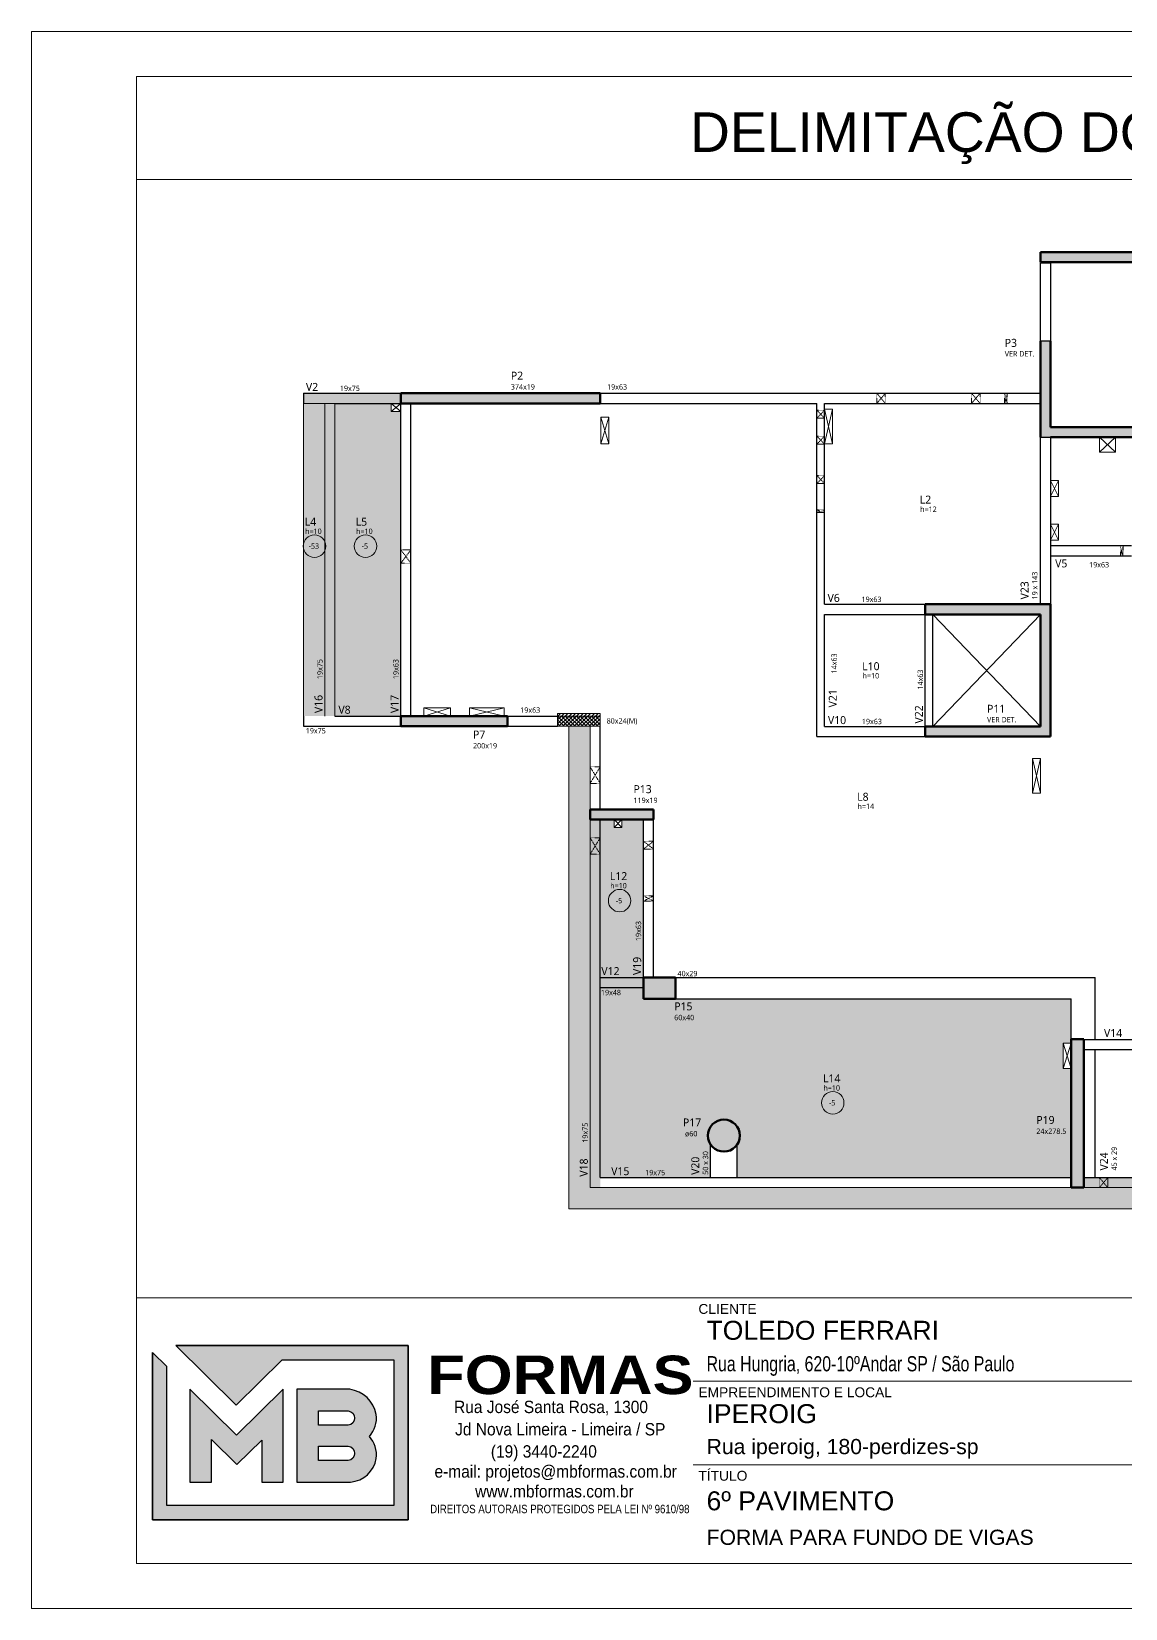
# Model space of a CAD drawing. Extents: x -20676 to 4767, y -817 to 14640.
# Drawn here: x -19091 to -18363, y 7532 to 8582 of the extents above; entities that cross this region are included whole.
import ezdxf
from ezdxf.enums import TextEntityAlignment as Align

# ---------------------------------------------------------------- set-up
doc = ezdxf.new("R2010")
doc.units = 0
doc.linetypes.add('Traço', pattern=[0.635, 0.3175, -0.3175])
doc.layers.get('0').update_dxf_attribs({"lineweight": 13})
doc.layers.add('A-DETL', color=7, linetype='Continuous', lineweight=18, true_color=0x00a600)
for name, color, linetype, lineweight in [('A-DETL-GENF', 7, 'Continuous', 18), ('A-FLOR', 7, 'Continuous', 18), ('A-FLOR-IDEN', 7, 'Continuous', 9), ('A-GENM', 7, 'Continuous', 18), ('A-GENM-HDLN', 7, 'Traço', 18), ('contorno de painel', 7, 'Continuous', 13), ('FOLHA MB', 7, 'Continuous', 13), ('S-BEAM', 7, 'Continuous', 18), ('S-BEAM-IDEN', 7, 'Continuous', 9), ('S-COLS', 7, 'Continuous', 18), ('S-COLS-HDLN', 7, 'Traço', 18), ('S-COLS-IDEN', 7, 'Continuous', 9)]:
    doc.layers.add(name, color=color, linetype=linetype, lineweight=lineweight)
doc.layers.add('MB_LOGO', color=254, linetype='Continuous')
doc.styles.add('Gadugi', font='gadugi.ttf', dxfattribs={"height": 15})
doc.styles.add('Gadugi_1', font='gadugi.ttf', dxfattribs={"height": 10})
doc.styles.add('Gadugi_2', font='gadugi.ttf', dxfattribs={"height": 22.5})
doc.styles.add('MB_C01', font='arial.ttf', dxfattribs={"height": 1.3})
doc.styles.add('MB_C02', font='arial.ttf', dxfattribs={"height": 2})
doc.styles.add('MB_C03', font='arial.ttf', dxfattribs={"height": 2.5})
doc.styles.add('MB_C04', font='arial.ttf', dxfattribs={"height": 6})
doc.styles.add('MB_LOGO', font='ariblk.ttf', dxfattribs={"height": 75})
doc.styles.add('MB_TEXT', font='ARIALN.TTF', dxfattribs={"height": 10})
doc.styles.add('RICARDO', font='arial.ttf', dxfattribs={"width": 0.8})

# ---------------------------------------------------------------- blocks, each defined once
blk = doc.blocks.new('LOGO2')
at = {"layer": 'MB_LOGO', "linetype": 'Continuous'}
h = blk.add_hatch(color=256, dxfattribs=at)
h.dxf.hatch_style = 1
h.set_gradient(color1=(242, 132, 69), color2=(247, 180, 141), rotation=90, tint=1)
h.paths.add_polyline_path([(7.48, 9.64), (10.45, 12.57), (17.71, 12.57), (17.71, 3.12), (2.97, 3.12), (2.97, 12.14), (2.04, 13.06), (2.04, 2.19), (18.64, 2.19), (18.64, 13.5), (3.56, 13.5)])
h = blk.add_hatch(color=256, dxfattribs=at)
h.dxf.hatch_style = 1
h.set_gradient(color1=(242, 132, 69), color2=(247, 180, 141), rotation=90, tint=1)
h.paths.add_polyline_path([(10.52, 4.64), (10.52, 10.66), (7.5, 7.68), (4.47, 10.66), (4.47, 4.64), (5.86, 4.64), (5.86, 7.4), (7.51, 5.78), (9.13, 7.37), (9.13, 4.64)])
h = blk.add_hatch(color=256, dxfattribs=at)
h.dxf.hatch_style = 1
h.set_gradient(color1=(242, 132, 69), color2=(247, 180, 141), rotation=90, tint=1)
h.paths.add_polyline_path([(11.42, 10.66), (11.42, 4.64), (14.89, 4.64, 0.350532), (16.57, 6.18, 0.219217), (16.12, 7.6, 0.21502), (16.57, 9.03, 0.319901), (14.85, 10.66)])
h.paths.add_polyline_path([(14.75, 8.33), (12.82, 8.33), (12.82, 9.26), (14.63, 9.26, -1)], flags=16)
h.paths.add_polyline_path([(14.75, 6.04), (12.82, 6.04), (12.82, 6.97), (14.63, 6.97, -1)], flags=16)
blk.add_lwpolyline([(3.56, 13.5), (18.64, 13.5), (18.64, 2.19), (2.04, 2.19), (2.04, 13.06)], dxfattribs=at)
at = {"layer": 'MB_LOGO', "color": 31, "linetype": 'Continuous', "true_color": 0xf7b48d}
for points in [[(10.45, 12.57), (17.71, 12.57), (17.71, 3.12), (2.97, 3.12), (2.97, 12.14), (2.04, 13.06), (2.04, 2.19), (18.64, 2.19), (18.64, 13.5), (3.56, 13.5), (7.48, 9.64)], [(4.47, 10.66), (4.47, 4.64), (5.86, 4.64), (5.86, 7.4), (7.51, 5.78), (9.13, 7.37), (9.13, 4.64), (10.52, 4.64), (10.52, 10.66), (7.5, 7.68)]]:
    blk.add_lwpolyline(points, close=True, dxfattribs=at)
for points in [[(16.57, 9.03, 0.319901), (14.85, 10.66), (11.42, 10.66), (11.42, 4.64), (14.89, 4.64, 0.350532), (16.57, 6.18, 0.219217), (16.12, 7.6, 0.21502)], [(12.82, 9.26), (14.75, 9.26, -0.880235), (14.75, 8.33), (12.82, 8.33)], [(12.82, 6.97), (14.75, 6.97, -0.880235), (14.75, 6.04), (12.82, 6.04)]]:
    blk.add_lwpolyline(points, format="xyb", close=True, dxfattribs=at)
at = {"layer": 'MB_LOGO', "color": 0, "linetype": 'Continuous', "style": 'MB_LOGO'}
blk.add_text('FORMAS', height=2.496, dxfattribs=at).set_placement((19.88, 10.35))
at = {"layer": 'MB_LOGO', "color": 0, "style": 'MB_TEXT', "width": 1.1}
for s, p in [('Rua José Santa Rosa, 1300', (21.62, 9.12)), ('Jd Nova Limeira - Limeira / SP', (21.69, 7.67)), ('(19) 3440-2240', (24.01, 6.23)), ('e-mail: projetos@mbformas.com.br', (20.35, 4.93)), ('www.mbformas.com.br', (22.99, 3.64))]:
    blk.add_text(s, height=0.7993, dxfattribs=at).set_placement(p)
at = {"layer": 'MB_LOGO', "color": 252, "style": 'MB_TEXT'}
blk.add_text('DIREITOS AUTORAIS PROTEGIDOS PELA LEI Nº 9610/98', height=0.546, dxfattribs=at).set_placement((20.07, 2.62))
blk = doc.blocks.new('A$Ceb89ac90')
at = {"color": 1}
for p, q in [((1086.3, 356.7), (70, 356.7)), ((758, 301.2), (440.7, 301.2)), ((914.6, 245.6), (440.7, 245.6))]:
    blk.add_line(p, q, dxfattribs=at)
for points in [[(0, 1199.9), (0, 149.9), (1485, 149.9), (1485, 1199.9)], [(70, 1169.9), (70, 179.9), (1455, 179.9), (1455, 1169.9)]]:
    blk.add_lwpolyline(points, close=True, dxfattribs=at)
at = {"xscale": 10.25810868844649, "yscale": 10.25810868844649, "zscale": 10.25810868844649}
blk.add_blockref('LOGO2', (59.7, 186.5), dxfattribs=at)
at = {"color": 6, "style": 'MB_C01'}
for s, height, p in [('CLIENTE', 6.57, (444.3, 346.1)), ('EMPREENDIMENTO E LOCAL', 6.566, (444.3, 290.6)), ('TÍTULO', 6.57, (444.3, 235))]:
    blk.add_text(s, height=height, dxfattribs=at).set_placement(p)
at = {"color": 5}
for tag, p, height, style in [('REV_05', (1103.1, 338.1), 10.1, 'MB_C02'), ('DATA_REV_05', (1151.5, 337.9), 10.1, 'MB_C02'), ('INFO_REV_05', (1228.1, 337.9), 10.1, 'MB_C02'), ('CLIENTE', (449.7, 328.8), 12.6, 'MB_C03'), ('FASE', (924.6, 320.5), 10.1, 'MB_C02'), ('REV_04', (1103.1, 312.8), 10.1, 'MB_C02'), ('DATA_REV_04', (1151.5, 312.7), 10.1, 'MB_C02'), ('INFO_REV_04', (1228.1, 312.7), 10.1, 'MB_C02'), ('PROJETISTA', (768, 285.1), 10.1, 'MB_C02'), ('DATA', (924.6, 285.1), 10.1, 'MB_C02'), ('REV_03', (1103.1, 287.6), 10.1, 'MB_C02'), ('DATA_REV_03', (1151.5, 287.4), 10.1, 'MB_C02'), ('INFO_REV_03', (1228.1, 287.4), 10.1, 'MB_C02'), ('OBRA', (449.7, 273.3), 12.6, 'MB_C03'), ('REV_02', (1103.1, 262.3), 10.1, 'MB_C02'), ('DATA_REV_02', (1151.5, 262.1), 10.1, 'MB_C02'), ('INFO_REV_02', (1228.1, 262.1), 10.1, 'MB_C02'), ('ESC', (924.6, 251.8), 10.1, 'MB_C02'), ('COR', (1010.5, 251.8), 10.1, 'MB_C02'), ('REV_01', (1103.1, 237.1), 10.1, 'MB_C02'), ('DATA_REV_01', (1151.5, 236.9), 10.1, 'MB_C02'), ('INFO_REV_01', (1228.1, 236.9), 10.1, 'MB_C02'), ('PAVIMENTO', (449.7, 215.3), 12.6, 'MB_C03'), ('FL', (1018.1, 194.7), 30.3, 'MB_C04'), ('REV_00', (1103.1, 211.8), 10.1, 'MB_C02'), ('DATA_REV_00', (1151.5, 211.6), 10.1, 'MB_C02'), ('EMISSÃO_INICIAL', (1228.1, 211.6), 10.1, 'MB_C02'), ('REV', (944.1, 205), 12.6, 'MB_C03')]:
    blk.add_attdef(tag, p, '', height=height, dxfattribs=dict(at, style=style))
at = {"color": 6, "style": 'MB_C02'}
for tag, p in [('ENDEREÇO_CLIENTE', (449.7, 307.8)), ('ENDEREÇO_OBRA', (449.7, 252.7)), ('TIPO_DE_PROJETO', (449.7, 192.3))]:
    blk.add_attdef(tag, p, '', height=10.1, dxfattribs=at)
blk = doc.blocks.new('PED_FURO_RETANGULAR_R04_2020 _INSTÂNCIA_ - FURO RET-3739415-PL K 100 - FORMA DO 6º PAVIMENTO')
at = {"layer": 'A-GENM-HDLN'}
for p, q in [((-8, 9.5), (8, -9.5)), ((-8, -9.5), (8, 9.5)), ((-8, -9.5), (-8, 9.5)), ((8, 9.5), (8, -9.5)), ((8, -9.5), (-8, -9.5))]:
    blk.add_line(p, q, dxfattribs=at)
blk = doc.blocks.new('PED_FURO_RETANGULAR_R04_2020 _INSTÂNCIA_ - FURO RET-3740355-PL K 100 - FORMA DO 6º PAVIMENTO')
at = {"layer": 'A-GENM-HDLN'}
for p, q in [((-15.5, 9.5), (15.5, -9.5)), ((-15.5, -9.5), (15.5, 9.5)), ((-15.5, -9.5), (-15.5, 9.5)), ((-15.5, 9.5), (15.5, 9.5)), ((15.5, 9.5), (15.5, -9.5))]:
    blk.add_line(p, q, dxfattribs=at)
blk = doc.blocks.new('PED_FURO_RETANGULAR_R04_2020 _INSTÂNCIA_ - FURO RET-V1-PL K 100 - FORMA DO 6º PAVIMENTO')
at = {"layer": 'A-GENM-HDLN'}
for p, q in [((-15.5, 9.5), (15.5, -9.5)), ((-15.5, -9.5), (15.5, 9.5)), ((-15.5, -9.5), (-15.5, 9.5)), ((-15.5, 9.5), (15.5, 9.5)), ((15.5, 9.5), (15.5, -9.5))]:
    blk.add_line(p, q, dxfattribs=at)
blk = doc.blocks.new('PED_FURO_RETANGULAR_R04_2020 _INSTÂNCIA_ - FURO RET-V2-PL K 100 - FORMA DO 6º PAVIMENTO')
at = {"layer": 'A-GENM-HDLN'}
for p, q in [((-8, 9.5), (8, -9.5)), ((-8, -9.5), (8, 9.5)), ((-8, -9.5), (-8, 9.5)), ((8, 9.5), (8, -9.5))]:
    blk.add_line(p, q, dxfattribs=at)
blk = doc.blocks.new('PED_FURO_CIRCULAR_R04_2020 _INSTÂNCIA_ - FURO CIRC-3743613-PL K 100 - FORMA DO 6º PAVIMENTO')
at = {"layer": 'A-GENM-HDLN'}
for p, q in [((5, -9.5), (-5, 9.5)), ((-5, -9.5), (5, 9.5)), ((-5, -9.5), (-5, 9.5)), ((5, 9.5), (5, -9.5))]:
    blk.add_line(p, q, dxfattribs=at)
blk = doc.blocks.new('PED_FURO_CIRCULAR_R04_2020 _INSTÂNCIA_ - FURO CIRC-3743808-PL K 100 - FORMA DO 6º PAVIMENTO')
at = {"layer": 'A-GENM-HDLN'}
for p, q in [((7.5, -9.5), (-7.5, 9.5)), ((-7.5, -9.5), (7.5, 9.5)), ((-7.5, -9.5), (-7.5, 9.5)), ((7.5, 9.5), (7.5, -9.5))]:
    blk.add_line(p, q, dxfattribs=at)
blk = doc.blocks.new('PED_FURO_RETANGULAR_R04_2020 _INSTÂNCIA_ - FURO RET-3744103-PL K 100 - FORMA DO 6º PAVIMENTO')
at = {"layer": 'A-GENM-HDLN'}
for p, q in [((-12.5, 9.5), (12.5, -9.5)), ((-12.5, -9.5), (12.5, 9.5)), ((-12.5, -9.5), (-12.5, 9.5)), ((12.5, 9.5), (12.5, -9.5))]:
    blk.add_line(p, q, dxfattribs=at)
blk = doc.blocks.new('PED_FURO_CIRCULAR_R04_2020 _INSTÂNCIA_ - FURO CIRC-3742523-PL K 100 - FORMA DO 6º PAVIMENTO')
at = {"layer": 'A-GENM-HDLN'}
for p, q in [((2.5, -9.5), (-2.5, 9.5)), ((-2.5, -9.5), (2.5, 9.5)), ((-2.5, -9.5), (-2.5, 9.5)), ((2.5, 9.5), (2.5, -9.5))]:
    blk.add_line(p, q, dxfattribs=at)
blk = doc.blocks.new('PED_FURO_CIRCULAR_R04_2020 _INSTÂNCIA_ - FURO CIRC-3747796-PL K 100 - FORMA DO 6º PAVIMENTO')
at = {"layer": 'A-GENM-HDLN'}
for p, q in [((2.5, -7), (-2.5, 7)), ((-2.5, -7), (2.5, 7)), ((-2.5, -7), (-2.5, 7)), ((2.5, 7), (2.5, -7))]:
    blk.add_line(p, q, dxfattribs=at)
blk = doc.blocks.new('PED_FURO_CIRCULAR_R04_2020 _INSTÂNCIA_ - FURO CIRC-3745546-PL K 100 - FORMA DO 6º PAVIMENTO')
at = {"layer": 'A-GENM-HDLN'}
for p, q in [((7.5, -7), (-7.5, 7)), ((-7.5, -7), (7.5, 7)), ((-7.5, -7), (-7.5, 7)), ((7.5, 7), (7.5, -7))]:
    blk.add_line(p, q, dxfattribs=at)
blk = doc.blocks.new('PED_FURO_CIRCULAR_R04_2020 _INSTÂNCIA_ - FURO CIRC-3745760-PL K 100 - FORMA DO 6º PAVIMENTO')
at = {"layer": 'A-GENM-HDLN'}
for p, q in [((7.5, -7), (-7.5, 7)), ((-7.5, -7), (7.5, 7)), ((-7.5, -7), (-7.5, 7)), ((7.5, 7), (7.5, -7))]:
    blk.add_line(p, q, dxfattribs=at)
blk = doc.blocks.new('PED_TAG_PILAR_R03 - PILAR VER DET_-2523782-PL K 100 - FORMA DO 6º PAVIMENTO')
at = {"layer": 'S-COLS-IDEN', "insert": (0.115, -0.625), "char_height": 0.2, "width": 1.37089, "attachment_point": 1, "style": 'Gadugi_2'}
blk.add_mtext('VER DET.', dxfattribs=at)
blk = doc.blocks.new('PED_TAG_LAJE_R01 - TÍTULO_ESPESSURA_REBAIXO-2413107-PL K 100 - FORMA DO 6º PAVIMENTO')
at = {"layer": 'A-FLOR-IDEN'}
blk.add_circle((-0.108, -0.761), 0.421, dxfattribs=at)
blk = doc.blocks.new('SES')
at = {"layer": 'A-DETL', "linetype": 'Continuous', "transparency": 33554495}
blk.add_hatch(color=7, dxfattribs=at).paths.add_polyline_path([(-19631, 17706.2), (-19631, 18292.2), (-19650, 18292.2), (-19650, 17706.2)], flags=0)
at = {"layer": 'A-DETL-GENF'}
h = blk.add_hatch(dxfattribs=at)
h.set_pattern_fill('FP_2', style=0, pattern_type=2)
h.set_pattern_definition([(45, (-18012.9816, 17901.9536), (-3.535534, 3.535534), [])])
h.paths.add_polyline_path([(-19133.5, 17706.2), (-19133.5, 17711.2), (-19213.5, 17711.2), (-19213.5, 17706.2)], flags=0)
h = blk.add_hatch(dxfattribs=at)
h.set_pattern_fill('FP_1', style=0, pattern_type=2)
h.set_pattern_definition([(45, (-18012.9816, 17901.9536), (-3.535534, 3.535534), []), (135, (-18012.9816, 17901.9536), (-3.535534, -3.535534), [])])
h.paths.add_polyline_path([(-19133.5, 17687.2), (-19133.5, 17706.2), (-19213.5, 17706.2), (-19213.5, 17687.2)], flags=0)
at = {"layer": 'A-FLOR', "transparency": 33554495}
for points in [[(-19690, 17706.2), (-19650, 17706.2), (-19650, 18292.2), (-19690, 18292.2)], [(-19507.5, 17706.2), (-19507.5, 18277.3), (-19525.5, 18277.3), (-19525.5, 18292.2), (-19631, 18292.2), (-19631, 17706.2)], [(-19192.5, 16782.2), (-16833.5, 16782.2), (-16833.5, 17687.2), (-16873.5, 17687.2), (-16873.5, 16822.2), (-19152.5, 16822.2), (-19152.5, 17687.2), (-19192.5, 17687.2), (-19192.5, 17090.3)], [(-19077.3, 17216.2), (-19052.5, 17216.2), (-19052.5, 17512.2), (-19093, 17512.2), (-19093, 17497.3), (-19107.6, 17497.3), (-19107.6, 17512.2), (-19133.5, 17512.2), (-19133.5, 17216.2)], [(-19133.5, 16841.2), (-18926.5, 16841.2), (-18926.5, 16903.1), (-18929.2, 16908.3), (-18930.9, 16913.9), (-18931.5, 16919.7), (-18930.9, 16925.6), (-18929.2, 16931.2), (-18926.4, 16936.4), (-18922.7, 16940.9), (-18918.1, 16944.6), (-18913, 16947.4), (-18907.3, 16949.1), (-18901.5, 16949.7), (-18895.6, 16949.1), (-18890, 16947.4), (-18884.8, 16944.6), (-18880.3, 16940.9), (-18876.5, 16936.4), (-18873.8, 16931.2), (-18872.1, 16925.6), (-18871.5, 16919.7), (-18872.1, 16913.9), (-18873.8, 16908.2), (-18876.5, 16903), (-18876.5, 16841.2), (-18250.5, 16841.2), (-18250.5, 17045.3), (-18265.5, 17045.3), (-18265.5, 17093.3), (-18250.5, 17093.3), (-18250.5, 17176.2), (-19052.5, 17176.2), (-19052.5, 17197.2), (-19133.5, 17197.2), (-19133.5, 17090.3)]]:
    blk.add_hatch(color=7, dxfattribs=at).paths.add_polyline_path(points, flags=0)
at = {"layer": 'S-BEAM', "transparency": 33554495}
for points in [[(-19507.5, 18292.2), (-19507.5, 18311.2), (-19690, 18311.2), (-19690, 18292.2), (-19631, 18292.2)], [(-19133.5, 16822.2), (-19133.5, 17512.2), (-19152.5, 17512.2), (-19152.5, 16822.2)], [(-19077.3, 17197.2), (-19052.5, 17197.2), (-19052.5, 17216.2), (-19133.5, 17216.2), (-19133.5, 17197.2)], [(-17953.3, 16822.2), (-17799.5, 16822.2), (-17799.5, 16841.2), (-18226.5, 16841.2), (-18226.5, 16822.2)]]:
    blk.add_hatch(color=7, dxfattribs=at).paths.add_polyline_path(points, flags=0)
at = {"layer": 'S-COLS'}
for points in [[(-18073, 18556.7), (-18073, 18575.7), (-18308, 18575.7), (-18308, 18556.7)], [(-18073, 18228.7), (-18073, 18247.7), (-18289, 18247.7), (-18289, 18408.7), (-18308, 18408.7), (-18308, 18228.7), (-18289, 18228.7)], [(-19507.5, 18292.2), (-19133.5, 18292.2), (-19133.5, 18311.2), (-19507.5, 18311.2)], [(-18524, 17667.7), (-18289, 17667.7), (-18289, 17915.7), (-18524, 17915.7), (-18524, 17896.7), (-18308, 17896.7), (-18308, 17686.7), (-18524, 17686.7)], [(-19507.5, 17687.2), (-19307.5, 17687.2), (-19307.5, 17706.2), (-19507.5, 17706.2)], [(-19152.5, 17512.2), (-19033.5, 17512.2), (-19033.5, 17531.2), (-19152.5, 17531.2)], [(-18992.5, 17176.2), (-18992.5, 17216.2), (-19052.5, 17216.2), (-19052.5, 17176.2)], [(-18226.5, 16822.2), (-18226.5, 17100.7), (-18250.5, 17100.7), (-18250.5, 16822.2)], [(-18901.5, 16889.7), (-18895.6, 16890.3), (-18890, 16892), (-18884.8, 16894.8), (-18880.3, 16898.5), (-18876.5, 16903), (-18873.8, 16908.2), (-18872.1, 16913.9), (-18871.5, 16919.7), (-18872.1, 16925.6), (-18873.8, 16931.2), (-18876.5, 16936.4), (-18880.3, 16940.9), (-18884.8, 16944.6), (-18890, 16947.4), (-18895.6, 16949.1), (-18901.5, 16949.7), (-18907.3, 16949.1), (-18913, 16947.4), (-18918.1, 16944.6), (-18922.7, 16940.9), (-18926.4, 16936.4), (-18929.2, 16931.2), (-18930.9, 16925.6), (-18931.5, 16919.7), (-18930.9, 16913.9), (-18929.2, 16908.2), (-18926.4, 16903), (-18922.7, 16898.5), (-18918.1, 16894.8), (-18913, 16892), (-18907.3, 16890.3)]]:
    blk.add_hatch(color=7, dxfattribs=at).paths.add_polyline_path(points, flags=0)
at = {"color": 7, "lineweight": 18}
for p, q in [((-19525.5, 18277.3), (-19507.5, 18292.2)), ((-19525.5, 18292.2), (-19507.5, 18277.3)), ((-18713, 18216.3), (-18698, 18281.2)), ((-18713, 18281.2), (-18698, 18216.3)), ((-19132.1, 18216.2), (-19117.1, 18266.2)), ((-19132.1, 18266.2), (-19117.1, 18216.2)), ((-18197, 18200.7), (-18167, 18228.7)), ((-18197, 18228.7), (-18167, 18200.7)), ((-18289, 18117.7), (-18274, 18147.7)), ((-18289, 18147.7), (-18274, 18117.7)), ((-18289, 18035.7), (-18274, 18065.7)), ((-18289, 18065.7), (-18274, 18035.7)), ((-18308, 17896.7), (-18510, 17686.7)), ((-18510, 17896.7), (-18308, 17686.7)), ((-19414.6, 17721.3), (-19464.6, 17706.2)), ((-19464.6, 17721.3), (-19414.6, 17706.2)), ((-19313.4, 17721.3), (-19378.4, 17706.2)), ((-19378.4, 17721.3), (-19313.4, 17706.2)), ((-18323.1, 17561.5), (-18308.1, 17626.5)), ((-18323.1, 17626.5), (-18308.1, 17561.5)), ((-19093, 17512.2), (-19107.6, 17497.3)), ((-19107.6, 17512.2), (-19093, 17497.3)), ((-18265.5, 17045.3), (-18250.5, 17093.3)), ((-18265.5, 17093.3), (-18250.5, 17045.3))]:
    blk.add_line(p, q, dxfattribs=at)
at = {"layer": 'A-DETL', "color": 7}
for p, q in [((-19650, 18292.2), (-19650, 17706.2)), ((-19631, 17706.2), (-19631, 18292.2)), ((-19631, 17706.2), (-19631, 18292.2)), ((-19152.5, 16822.2), (-19152.5, 17687.2)), ((-16873.5, 16822.2), (-19152.5, 16822.2))]:
    blk.add_line(p, q, dxfattribs=at)
at = {"layer": 'A-DETL', "color": 7, "linetype": 'Continuous'}
for p, q in [((-19133.5, 17711.2), (-19213.5, 17711.2)), ((-19213.5, 17711.2), (-19213.5, 17706.2)), ((-19213.5, 17706.2), (-19213.5, 17687.2)), ((-19213.5, 17706.2), (-19133.5, 17706.2)), ((-19133.5, 17706.2), (-19133.5, 17711.2)), ((-19133.5, 17687.2), (-19133.5, 17706.2)), ((-19213.5, 17687.2), (-19133.5, 17687.2))]:
    blk.add_line(p, q, dxfattribs=at)
at = {"layer": 'A-FLOR', "color": 7}
for p, q in [((-19690, 17706.2), (-19690, 18292.2)), ((-19525.5, 18292.2), (-19525.5, 18277.3)), ((-19525.5, 18277.3), (-19507.5, 18277.3)), ((-18698, 18281.2), (-18713, 18281.2)), ((-18698, 18216.2), (-18698, 18281.2)), ((-19117.1, 18266.2), (-19132.1, 18266.2)), ((-19132.1, 18266.2), (-19132.1, 18216.2)), ((-19117.1, 18216.2), (-19117.1, 18266.2)), ((-19132.1, 18216.2), (-19117.1, 18216.2)), ((-18713, 18216.2), (-18698, 18216.2)), ((-18197, 18228.7), (-18197, 18200.7)), ((-18167, 18200.7), (-18167, 18228.7)), ((-18197, 18200.7), (-18167, 18200.7)), ((-18274, 18147.7), (-18289, 18147.7)), ((-18274, 18117.7), (-18274, 18147.7)), ((-18289, 18117.7), (-18274, 18117.7)), ((-18274, 18065.7), (-18289, 18065.7)), ((-18274, 18035.7), (-18274, 18065.7)), ((-18289, 18035.7), (-18274, 18035.7)), ((-19414.6, 17721.3), (-19464.6, 17721.3)), ((-19464.6, 17721.3), (-19464.6, 17706.2)), ((-19414.6, 17706.2), (-19414.6, 17721.3)), ((-19313.4, 17721.3), (-19378.4, 17721.3)), ((-19378.4, 17721.3), (-19378.4, 17706.2)), ((-19313.4, 17706.2), (-19313.4, 17721.3)), ((-19192.5, 16782.2), (-19192.5, 17687.2)), ((-18308.1, 17626.5), (-18323.1, 17626.5)), ((-18323.1, 17626.5), (-18323.1, 17561.5)), ((-18308.1, 17561.5), (-18308.1, 17626.5)), ((-18323.1, 17561.5), (-18308.1, 17561.5)), ((-19107.6, 17512.2), (-19107.6, 17497.3)), ((-19093, 17497.3), (-19093, 17512.2)), ((-19107.6, 17497.3), (-19093, 17497.3)), ((-18250.5, 17093.3), (-18265.5, 17093.3)), ((-18265.5, 17093.3), (-18265.5, 17045.3)), ((-18265.5, 17045.3), (-18250.5, 17045.3)), ((-16833.5, 16782.2), (-19192.5, 16782.2))]:
    blk.add_line(p, q, dxfattribs=at)
for start, end in [(200.6005, 202.3715), (337.6285, 339.3995), (210.3088, 213.5573), (326.4427, 329.6912)]:
    blk.add_arc((-18901.5, 16919.7), 30, start, end, dxfattribs=at)
at = {"layer": 'contorno de painel', "color": 7}
blk.add_lwpolyline([(-19690, 18311.2), (-19507.5, 18311.2), (-19507.5, 18292.2), (-19690, 18292.2)], close=True, dxfattribs=at)
at = {"layer": 'S-BEAM', "color": 7, "lineweight": 25}
for p, q in [((-18308, 18555.4), (-18289, 18555.4)), ((-18308, 18408.7), (-18308, 18555.4)), ((-18289, 18555.4), (-18289, 18408.7)), ((-18289, 18408.7), (-18308, 18408.7)), ((-19690, 18311.2), (-19690, 18292.2)), ((-19690, 18311.2), (-19507.5, 18311.2)), ((-19133.5, 18311.2), (-18308, 18311.2)), ((-19631, 18292.2), (-19507.5, 18292.2)), ((-19507.5, 17706.2), (-19507.5, 18292.2)), ((-19488.5, 17706.2), (-19488.5, 18292.2)), ((-19133.5, 18292.2), (-18727, 18292.2)), ((-18727, 17686.7), (-18727, 18292.2)), ((-18713, 17915.7), (-18713, 18292.2)), ((-18713, 18292.2), (-18308, 18292.2)), ((-18308, 17915.7), (-18308, 18228.7)), ((-18308, 18228.7), (-18289, 18228.7)), ((-18289, 18228.7), (-18289, 17915.7)), ((-18289, 18025.7), (-18137, 18025.7)), ((-18289, 18006.7), (-18137, 18006.7)), ((-18713, 17915.7), (-18524, 17915.7)), ((-18289, 17915.7), (-18308, 17915.7)), ((-18713, 17896.7), (-18524, 17896.7)), ((-18713, 17686.7), (-18713, 17896.7)), ((-18524, 17686.7), (-18524, 17896.7)), ((-18510, 17686.7), (-18510, 17896.7)), ((-19690, 17706.2), (-19690, 17687.2)), ((-19631, 17706.2), (-19507.5, 17706.2)), ((-19307.5, 17706.2), (-19213.5, 17706.2)), ((-19690, 17687.2), (-19507.5, 17687.2)), ((-19307.5, 17687.2), (-19213.5, 17687.2)), ((-19133.5, 17531.2), (-19133.5, 17687.2)), ((-18727, 17667.7), (-18727, 17686.7)), ((-18713, 17686.7), (-18524, 17686.7)), ((-18727, 17667.7), (-18524, 17667.7)), ((-19133.5, 16841.2), (-19133.5, 17512.2)), ((-19052.5, 17216.2), (-19052.5, 17512.2)), ((-19033.5, 17216.2), (-19033.5, 17512.2)), ((-19133.5, 17216.2), (-19052.5, 17216.2)), ((-18992.5, 17216.2), (-18250.5, 17216.2)), ((-18250.5, 17216.2), (-18205.5, 17216.2)), ((-18205.5, 17100.2), (-18205.5, 17216.2)), ((-19133.5, 17197.2), (-19052.5, 17197.2)), ((-18992.5, 17176.2), (-18250.5, 17176.2)), ((-18250.5, 17100.7), (-18250.5, 17176.2)), ((-18226.5, 17100.2), (-18022.5, 17100.2)), ((-18226.5, 17081.2), (-17799.5, 17081.2)), ((-18205.5, 16841.2), (-18205.5, 17081.2)), ((-18926.5, 16841.2), (-18926.5, 16903.1)), ((-18876.5, 16841.2), (-18876.5, 16903.1)), ((-19133.5, 16841.2), (-18250.5, 16841.2)), ((-18226.5, 16841.2), (-17799.5, 16841.2))]:
    blk.add_line(p, q, dxfattribs=at)
for start, end in [(223.0495, 224.8458), (235.3935, 236.1344), (303.8656, 304.6065), (315.1542, 316.9505)]:
    blk.add_arc((-18901.5, 16919.7), 30, start, end, dxfattribs=at)
at = {"layer": 'S-COLS', "color": 7, "lineweight": 50}
for p, q in [((-18308, 18556.7), (-18308, 18575.7)), ((-18308, 18575.7), (-18073, 18575.7)), ((-18073, 18556.7), (-18308, 18556.7)), ((-18308, 18228.7), (-18308, 18408.7)), ((-18289, 18408.7), (-18289, 18247.7)), ((-19507.5, 18292.2), (-19507.5, 18311.2)), ((-19507.5, 18311.2), (-19133.5, 18311.2)), ((-19133.5, 18311.2), (-19133.5, 18292.2)), ((-19133.5, 18292.2), (-19507.5, 18292.2)), ((-18289, 18247.7), (-18073, 18247.7)), ((-18073, 18228.7), (-18289, 18228.7)), ((-18524, 17896.7), (-18524, 17915.7)), ((-18524, 17915.7), (-18289, 17915.7)), ((-18289, 17915.7), (-18289, 17667.7)), ((-18308, 17896.7), (-18524, 17896.7)), ((-18308, 17686.7), (-18308, 17896.7)), ((-19507.5, 17687.2), (-19507.5, 17706.2)), ((-19507.5, 17706.2), (-19307.5, 17706.2)), ((-19307.5, 17706.2), (-19307.5, 17687.2)), ((-19307.5, 17687.2), (-19507.5, 17687.2)), ((-18524, 17667.7), (-18524, 17686.7)), ((-18524, 17686.7), (-18308, 17686.7)), ((-18289, 17667.7), (-18524, 17667.7)), ((-19152.5, 17512.2), (-19152.5, 17531.2)), ((-19152.5, 17531.2), (-19033.5, 17531.2)), ((-19033.5, 17531.2), (-19033.5, 17512.2)), ((-19033.5, 17512.2), (-19152.5, 17512.2)), ((-19052.5, 17176.2), (-19052.5, 17216.2)), ((-19052.5, 17216.2), (-18992.5, 17216.2)), ((-18992.5, 17216.2), (-18992.5, 17176.2)), ((-18992.5, 17176.2), (-19052.5, 17176.2)), ((-18250.5, 16822.2), (-18250.5, 17100.7)), ((-18250.5, 17100.7), (-18226.5, 17100.7)), ((-18226.5, 17100.7), (-18226.5, 16822.2)), ((-18226.5, 16822.2), (-18250.5, 16822.2))]:
    blk.add_line(p, q, dxfattribs=at)
at = {"layer": 'S-COLS', "color": 7}
for p, q in [((-18308, 18408.7), (-18289, 18408.7)), ((-18289, 18228.7), (-18308, 18228.7))]:
    blk.add_line(p, q, dxfattribs=at)
at = {"layer": 'S-COLS', "color": 7, "lineweight": 50}
for start, end in [(0, 180), (180, 0)]:
    blk.add_arc((-18901.5, 16919.7), 30, start, end, dxfattribs=at)
at = {"layer": 'S-COLS-HDLN', "color": 7}
blk.add_line((-18250.5, 17100.2), (-18226.5, 17100.2), dxfattribs=at)
at = {"layer": 'A-FLOR-IDEN', "color": 7, "xscale": 49.99999999999998, "yscale": 49.99999999999998, "zscale": 49.99999999999998}
for p in [(-19664, 18062.6), (-19568.4, 18062.6), (-19091.7, 17398.2), (-18692, 17019.2)]:
    blk.add_blockref('PED_TAG_LAJE_R01 - TÍTULO_ESPESSURA_REBAIXO-2413107-PL K 100 - FORMA DO 6º PAVIMENTO', p, dxfattribs=at)
at = {"layer": 'A-GENM', "color": 7, "linetype": 'Traço'}
for name, p in [('PED_FURO_RETANGULAR_R04_2020 _INSTÂNCIA_ - FURO RET-V2-PL K 100 - FORMA DO 6º PAVIMENTO', (-18606.8, 18301.7)), ('PED_FURO_RETANGULAR_R04_2020 _INSTÂNCIA_ - FURO RET-V2-PL K 100 - FORMA DO 6º PAVIMENTO', (-18429.1, 18301.7)), ('PED_FURO_CIRCULAR_R04_2020 _INSTÂNCIA_ - FURO CIRC-3742523-PL K 100 - FORMA DO 6º PAVIMENTO', (-18372.5, 18301.7)), ('PED_FURO_CIRCULAR_R04_2020 _INSTÂNCIA_ - FURO CIRC-3742523-PL K 100 - FORMA DO 6º PAVIMENTO', (-18155.5, 18016.2)), ('PED_FURO_RETANGULAR_R04_2020 _INSTÂNCIA_ - FURO RET-3739415-PL K 100 - FORMA DO 6º PAVIMENTO', (-18189.5, 16831.7))]:
    blk.add_blockref(name, p, dxfattribs=at)
at = {"layer": 'A-GENM', "color": 7, "linetype": 'Traço', "rotation": 89.9999999999999}
for name, p in [('PED_FURO_CIRCULAR_R04_2020 _INSTÂNCIA_ - FURO CIRC-3745546-PL K 100 - FORMA DO 6º PAVIMENTO', (-18720, 18272)), ('PED_FURO_CIRCULAR_R04_2020 _INSTÂNCIA_ - FURO CIRC-3745760-PL K 100 - FORMA DO 6º PAVIMENTO', (-18720, 18223.4)), ('PED_FURO_CIRCULAR_R04_2020 _INSTÂNCIA_ - FURO CIRC-3745760-PL K 100 - FORMA DO 6º PAVIMENTO', (-18720, 18149.5)), ('PED_FURO_CIRCULAR_R04_2020 _INSTÂNCIA_ - FURO CIRC-3747796-PL K 100 - FORMA DO 6º PAVIMENTO', (-18720, 18090.1)), ('PED_FURO_RETANGULAR_R04_2020 _INSTÂNCIA_ - FURO RET-3744103-PL K 100 - FORMA DO 6º PAVIMENTO', (-19498, 18005.3)), ('PED_FURO_RETANGULAR_R04_2020 _INSTÂNCIA_ - FURO RET-3740355-PL K 100 - FORMA DO 6º PAVIMENTO', (-19143, 17595.4)), ('PED_FURO_RETANGULAR_R04_2020 _INSTÂNCIA_ - FURO RET-V1-PL K 100 - FORMA DO 6º PAVIMENTO', (-19143, 17462.6)), ('PED_FURO_CIRCULAR_R04_2020 _INSTÂNCIA_ - FURO CIRC-3743808-PL K 100 - FORMA DO 6º PAVIMENTO', (-19043, 17464.2)), ('PED_FURO_CIRCULAR_R04_2020 _INSTÂNCIA_ - FURO CIRC-3743613-PL K 100 - FORMA DO 6º PAVIMENTO', (-19043, 17364.2))]:
    blk.add_blockref(name, p, dxfattribs=at)
at = {"layer": 'S-COLS-IDEN', "color": 7, "xscale": 49.99999999999998, "yscale": 49.99999999999998, "zscale": 49.99999999999998}
for p in [(-18380.5, 18421.4), (-18413.8, 17735.6)]:
    blk.add_blockref('PED_TAG_PILAR_R03 - PILAR VER DET_-2523782-PL K 100 - FORMA DO 6º PAVIMENTO', p, dxfattribs=at)
at = {"layer": 'A-FLOR-IDEN', "color": 7, "attachment_point": 1}
for s, insert, char_height, width, style in [('L2', (-18534.2, 18119.4), 15, 26.055, 'Gadugi'), ('h=12', (-18533.4, 18098.9), 10, 39.684, 'Gadugi_1'), ('L4', (-19687.7, 18078), 15, 26.055, 'Gadugi'), ('L5', (-19592.1, 18078), 15, 26.055, 'Gadugi'), ('h=10', (-19686.9, 18057.6), 10, 39.684, 'Gadugi_1'), ('h=10', (-19591.4, 18057.6), 10, 39.684, 'Gadugi_1'), ('-53', (-19680.3, 18029.7), 10, 25.253, 'Gadugi_1'), ('-5', (-19580.9, 18029.7), 10, 16.034, 'Gadugi_1'), ('L10', (-18642.2, 17807.1), 15, 40.084, 'Gadugi'), ('h=10', (-18641.4, 17786.7), 10, 39.684, 'Gadugi_1'), ('L8', (-18651.6, 17562.4), 15, 26.055, 'Gadugi'), ('h=14', (-18650.9, 17541.9), 10, 39.684, 'Gadugi_1'), ('L12', (-19115.4, 17413.6), 15, 40.084, 'Gadugi'), ('h=10', (-19114.7, 17393.2), 10, 39.684, 'Gadugi_1'), ('-5', (-19104.2, 17365.3), 10, 16.034, 'Gadugi_1'), ('L14', (-18715.7, 17034.6), 15, 40.084, 'Gadugi'), ('h=10', (-18714.9, 17014.2), 10, 39.684, 'Gadugi_1'), ('-5', (-18704.5, 16986.3), 10, 16.034, 'Gadugi_1')]:
    blk.add_mtext(s, dxfattribs=dict(at, insert=insert, char_height=char_height, width=width, style=style))
at = {"layer": 'S-BEAM-IDEN', "color": 7, "attachment_point": 1}
for s, insert, char_height, width, style in [('V2', (-19685.4, 18330.6), 15, 30.063, 'Gadugi'), ('19x63', (-19120.6, 18328.2), 10, 44.894, 'Gadugi_1'), ('19x75', (-19621.7, 18325.5), 10, 44.894, 'Gadugi_1'), ('V5', (-18280.3, 17999.8), 15, 30.063, 'Gadugi'), ('19x63', (-18216.6, 17994.8), 10, 44.894, 'Gadugi_1'), ('V6', (-18707.1, 17935.1), 15, 30.063, 'Gadugi'), ('19x63', (-18643.4, 17930), 10, 44.894, 'Gadugi_1'), ('V8', (-19624.5, 17725.5), 15, 30.063, 'Gadugi'), ('19x63', (-19283.5, 17722.4), 10, 44.894, 'Gadugi_1'), ('V10', (-18706.4, 17706.1), 15, 44.093, 'Gadugi'), ('19x75', (-19685.7, 17683.7), 10, 44.894, 'Gadugi_1'), ('19x63', (-18642.7, 17701), 10, 44.894, 'Gadugi_1'), ('V12', (-19131.4, 17235.5), 15, 44.093, 'Gadugi'), ('40x29', (-18988.6, 17228.5), 10, 44.894, 'Gadugi_1'), ('19x48', (-19132.1, 17193), 10, 44.894, 'Gadugi_1'), ('V14', (-18188.7, 17119.6), 15, 44.093, 'Gadugi'), ('V15', (-19112.9, 16860.6), 15, 44.093, 'Gadugi'), ('19x75', (-19049.2, 16855.5), 10, 44.894, 'Gadugi_1')]:
    blk.add_mtext(s, dxfattribs=dict(at, insert=insert, char_height=char_height, width=width, style=style))
at = {"layer": 'S-BEAM-IDEN', "color": 7, "attachment_point": 1, "rotation": 90}
for s, insert, char_height, width, style in [('19 x 143', (-18323.6, 17924.8), 10, 63.734, 'Gadugi_1'), ('V23', (-18345.2, 17924.8), 15, 44.093, 'Gadugi'), ('19x75', (-19664.3, 17775.5), 10, 44.894, 'Gadugi_1'), ('19x63', (-19521.8, 17775.5), 10, 44.894, 'Gadugi_1'), ('14x63', (-18699.9, 17786.1), 10, 44.894, 'Gadugi_1'), ('14x63', (-18538.3, 17755.9), 10, 44.894, 'Gadugi_1'), ('V16', (-19669.3, 17711.8), 15, 44.093, 'Gadugi'), ('V17', (-19526.8, 17711.8), 15, 44.093, 'Gadugi'), ('V21', (-18704.9, 17722.4), 15, 44.093, 'Gadugi'), ('V22', (-18543.3, 17692.2), 15, 44.093, 'Gadugi'), ('19x63', (-19066.8, 17284.5), 10, 44.894, 'Gadugi_1'), ('V19', (-19071.8, 17220.8), 15, 44.093, 'Gadugi'), ('19x75', (-19166.8, 16906.5), 10, 44.894, 'Gadugi_1'), ('V20', (-18962.7, 16846.2), 15, 44.093, 'Gadugi'), ('50 x 30', (-18941.1, 16846.3), 10, 54.515, 'Gadugi_1'), ('V24', (-18196.3, 16854.3), 15, 44.093, 'Gadugi'), ('45 x 29', (-18174.6, 16854.4), 10, 54.515, 'Gadugi_1'), ('V18', (-19171.8, 16842.8), 15, 44.093, 'Gadugi')]:
    blk.add_mtext(s, dxfattribs=dict(at, insert=insert, char_height=char_height, width=width, style=style))
at = {"layer": 'S-COLS-IDEN', "color": 7, "attachment_point": 1}
for s, insert, char_height, width, style in [('P3', (-18374.8, 18413.2), 15, 28.46, 'Gadugi'), ('374x19', (-19301.1, 18328.2), 10, 54.114, 'Gadugi_1'), ('P2', (-19301.1, 18351.7), 15, 28.46, 'Gadugi'), ('P11', (-18408, 17727.3), 15, 42.489, 'Gadugi'), ('P7', (-19372, 17679), 15, 28.46, 'Gadugi'), ('80x24(M)', (-19121.4, 17702.1), 10, 70.949, 'Gadugi_1'), ('200x19', (-19372, 17655.5), 10, 54.114, 'Gadugi_1'), ('P13', (-19071.1, 17576.7), 15, 42.489, 'Gadugi'), ('119x19', (-19071.1, 17553.2), 10, 54.114, 'Gadugi_1'), ('60x40', (-18994.7, 17146.1), 10, 44.894, 'Gadugi_1'), ('P15', (-18994.7, 17169.6), 15, 42.489, 'Gadugi'), ('P17', (-18978.3, 16951.9), 15, 42.489, 'Gadugi'), ('P19', (-18315.6, 16956.5), 15, 42.489, 'Gadugi'), ('ø60', (-18974.5, 16928.4), 10, 28.46, 'Gadugi_1'), ('24x278.5', (-18315.6, 16933), 10, 66.941, 'Gadugi_1')]:
    blk.add_mtext(s, dxfattribs=dict(at, insert=insert, char_height=char_height, width=width, style=style))

msp = doc.modelspace()

# ---------------------------------------------------------------- linework, layer by layer
at = {"color": 0}
msp.add_line((-19021.38, 8483.8), (-17636.38, 8483.8), dxfattribs=at)

# ---------------------------------------------------------------- block references
ref = msp.add_blockref('A$Ceb89ac90', (-19091.4, 7382.32))
ref.add_attrib('TIPO_DE_PROJETO', 'FORMA PARA FUNDO DE VIGAS', (-18641.67, 7574.6), dxfattribs={"color": 6, "height": 10.102, "style": 'MB_C02'})
ref.add_attrib('PAVIMENTO', '6º PAVIMENTO', (-18641.67, 7597.62), dxfattribs={"color": 5, "height": 12.6276, "style": 'MB_C03'})
ref.add_attrib('ENDEREÇO_OBRA', 'Rua iperoig, 180-perdizes-sp', (-18641.67, 7635.01), dxfattribs={"color": 6, "height": 10.102, "style": 'MB_C02'})
ref.add_attrib('OBRA', 'IPEROIG', (-18641.67, 7655.66), dxfattribs={"color": 5, "height": 12.628, "style": 'MB_C03'})
ref.add_attrib('ENDEREÇO_CLIENTE', 'Rua Hungria, 620-10ºAndar SP / São Paulo', (-18641.67, 7690.15), dxfattribs={"color": 6, "height": 10.102, "style": 'MB_C02', "width": 0.75})
ref.add_attrib('CLIENTE', 'TOLEDO FERRARI', (-18641.67, 7711.16), dxfattribs={"color": 5, "height": 12.6276, "style": 'MB_C03'})
at = {"layer": 'contorno de painel', "color": 6, "xscale": 0.3552319609209955, "yscale": 0.3552319609209955, "zscale": 0.3552319609209955}
msp.add_blockref('SES', (-11915.69, 1836.67), dxfattribs=at)

# ---------------------------------------------------------------- texts
at = {"layer": 'FOLHA MB', "style": 'RICARDO'}
msp.add_text('DELIMITAÇÃO DO FORNECIMENTO', height=26.3578, dxfattribs=at).set_placement((-18340.79, 8514.85), align=Align.MIDDLE)

doc.saveas('drawing.dxf')
